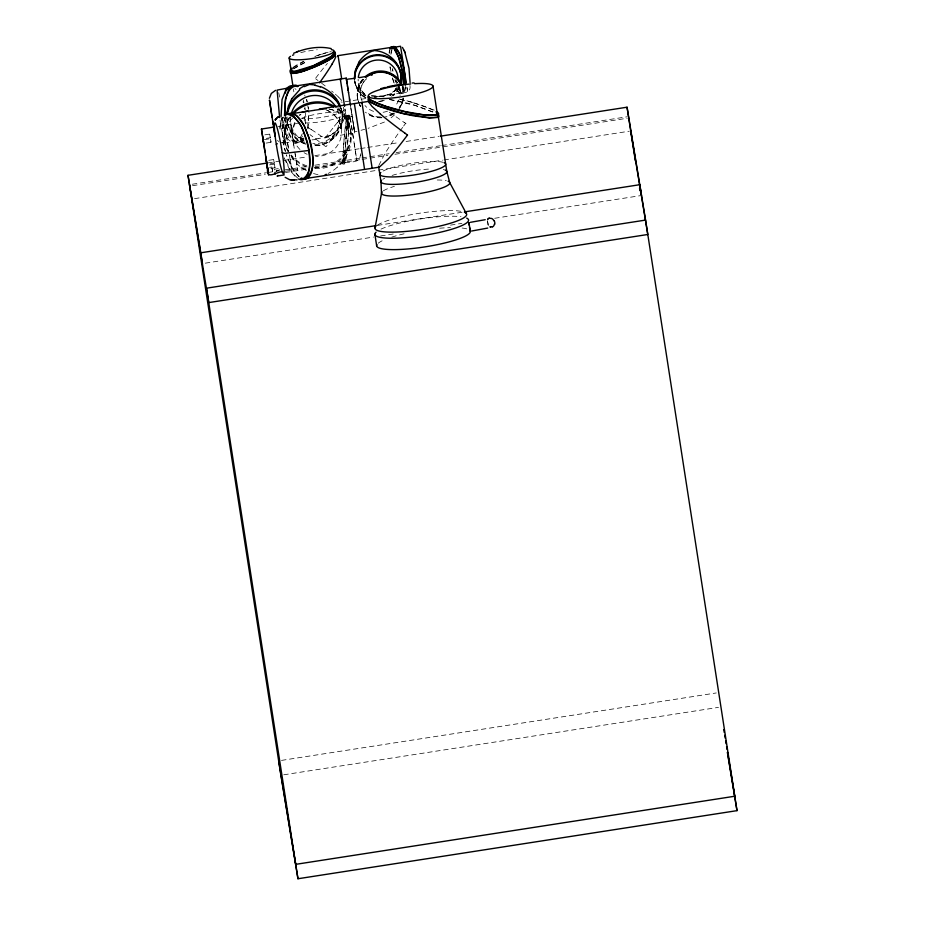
<?xml version="1.0" encoding="UTF-8"?>
<svg xmlns="http://www.w3.org/2000/svg" width="925" height="925" viewBox="0 0 925 925"><rect width="100%" height="100%" fill="white"/><g stroke="black" fill="none" stroke-linecap="round" stroke-linejoin="round"><path stroke-width="0.69" stroke-dasharray="4.62 3.47" d="M487.348 220.786L488.354 225.457M346.956 127.974L347.176 123.846A23.472 1.006 -85.2 0 0 346.355 118.481L345.938 121.395A24.894 1.064 -85.2 0 0 343.152 151.642L342.921 155.782A23.472 1.006 -85.2 0 0 343.742 161.147L344.158 158.233A24.894 1.064 -85.2 0 0 346.956 127.985M348.829 127.685L349.06 123.557A23.472 1.006 -85.2 0 0 348.239 118.192L347.823 121.106A24.894 1.064 -85.2 0 0 345.025 151.353L344.794 155.481A23.472 1.006 -85.2 0 0 345.626 160.846L346.042 157.944A24.894 1.064 -85.2 0 0 348.829 127.696M403.531 86.291C405.138 93.876 397.727 94.824 396.258 88.002M304.707 121.094L304.845 113.301M340.851 107.601C347.812 125.43 333.185 147.191 313.54 145.526M305.435 123.904L305.562 112.688M409.937 85.447C411.764 94.35 398.733 94.812 397.889 86.823M389.263 53.315L389.922 49.545M389.09 53.037L389.483 50.135M403.578 87.297L403.196 90.199A24.836 5.77 78.5 0 1 395.935 87.748M405.485 86.996L405.092 89.91A24.836 5.77 78.5 0 1 397.842 87.447M391.321 53.268L391.969 49.522M405.37 86.603L404.572 90.8L403.161 92.5M279.708 128.228L281.05 120.805L282.692 117.174M391.379 49.834L390.986 52.737A23.449 5.446 78.5 0 0 390.905 54.448M344.99 162.696C350.483 161.678 360.103 163.158 360.368 155.18M360.623 153.747L360.345 155.331M398.976 108.306A23.067 22.697 -9.4 0 0 403.242 98.119L402.051 103.346L399.507 108.757M308.037 128.737L308.985 112.156M402.687 101.172L403.242 98.119M307.678 128.228L308.615 112.642M378.788 165.506L384.835 153.747A41.764 5.284 -54.3 0 1 386.141 151.619L393.31 140.635A63.108 7.978 -54.3 0 1 403.601 126.089M302.302 133.755L299.446 139.236L296.301 141.294M294.948 122.505L292.728 130.992L292.971 136.021L290.866 123.268M343.88 119.498L344.216 118.782M302.51 136.044L300.683 139.363A34.098 13.459 85.6 0 1 294.266 143.178C286.9 141.444 284.518 132.726 282.657 126.355A26.316 10.395 85.6 0 1 281.084 116.203M347.072 115.752L344.054 139.652L343.013 163.575L345.383 147.133L347.303 120.123L347.164 115.81L344.227 116.203M399.38 87.32L396.397 92.373L392.963 95.876M283.304 117.047L280.448 124.598L279.87 132.472M343.129 120.99L342.551 122.065M343.048 121.152L343.094 121.071A20.535 2.567 -54.4 0 0 343.73 119.707M285.686 116.712L283.443 122.586L282.588 133.512A31.415 11.562 77.1 0 0 285.363 151.538M285.837 116.619C280.287 127.222 282.738 140.022 285.282 151.145M398.016 87.366L398.525 86.545M362.103 79.943C358.067 85.112 356.379 91.945 357.57 98.397M303.99 137.848C292.982 151.608 284.611 124.528 284.969 116.562M332.549 137.698L335.474 133.42A37.023 4.671 -54.3 0 0 337.174 130.853L339.313 127.511A25.981 3.295 -54.3 0 0 342.574 122.042M331.659 138.97L327.196 145.179M326.167 146.578L327.045 145.375M403.601 126.078L405.462 123.568M315.714 78.105L319.021 73.746A40.237 5.076 -54.3 0 1 327.381 63.443M324.953 138.241L334.353 126.251M405.797 123.106L405.925 123.626M397.472 88.152C394.096 93.506 386.118 95.934 381.019 95.946M336.55 130.818C341.186 125.812 342.955 118.585 341.868 111.925L342.042 112.943M337.417 122.667L341.533 118.296M366.242 79.007C361.687 83.285 359.663 89.841 360.542 95.98L358.38 82.811L360.866 89.76L366.288 95.668A19.992 19.679 -9.4 0 1 358.16 79.226M292.566 118.146C283.57 126.494 282.541 140.727 287.802 151.365M396.282 89.598L389.205 94.408A43.695 30.34 65.5 0 1 385.054 95.252M394.605 114.827L389.841 118.805M342.423 117.475L343.071 116.932M337.116 167.379L334.977 169.171A64.657 44.92 -88.8 0 1 328.132 173.449M293.375 67.606L303.909 61.362M293.641 68.889L307.516 61.212M330.341 135.536L336.538 130.83L330.341 135.536L323.149 137.917L354.749 133.015L354.09 128.61M384.453 122.031L368.115 128.332M314.766 56.633L315.807 56.228M317.888 55.465L320.42 54.598M321.414 54.274L327.623 52.575M316.801 138.646L318.871 138.322M316.477 138.738L315.136 139.074M361.016 130.298L364.704 129.315M328.155 52.205L326.375 52.633A24.871 4.29 -22.7 0 0 314.003 56.726M354.263 129.743L354.576 131.847L357.062 131.269M384.326 100.513L378.626 101.415M376.093 96.94L380.857 95.957M377.007 96.801L374.371 97.206M296.856 141.132L285.131 143.028L281.986 142.727M279.778 169.795L276.309 170.836L279.153 170.454M348.898 116.041L351.882 116.434L354.957 120.238M345.21 101.738L366.265 98.466A23.322 22.952 -9.4 0 1 354.876 82.001L354.668 80.799A16.673 11.586 -88.8 0 0 355.524 84.348L358.611 90.176L363.687 94.616M401.115 93.055L384.072 95.703L385.135 95.541M401.103 93.529L403.011 93.24M347.106 115.44L348.991 115.151M277.986 126.459L297.619 123.418M264.839 134.853L269.718 134.09L270.285 137.733L264.18 138.692M264.377 139.617L270.47 138.669M266.157 143.074L271.037 142.311M298.694 141.71L304.267 140.843M295.873 143.074L299.284 142.542M268.782 160.314L273.661 159.551L273.835 160.696L274.228 163.205L269.348 163.968M267.834 162.939L307.748 156.741M314.87 155.631L359.062 148.786M360.484 148.555L366.196 147.676M367.618 147.457L398.976 142.589M406.098 141.479L438.889 136.403M269.533 164.893L274.413 164.13L274.979 167.772L268.886 168.732M269.637 167.367L271.834 167.02L272.193 169.263M278.275 168.639L274.413 169.24L274.725 171.241M192.308 184.237L266.435 172.732M267.857 172.512L279.257 170.743M284.969 169.865L307.771 166.327M314.893 165.217L360.507 158.14M361.941 157.921L389.02 153.723M396.154 152.613L440.335 145.757M441.768 145.537L627.069 116.793M192.539 185.682L265.232 174.397M285.189 171.298L307.99 167.76M315.124 166.662L360.738 159.586M362.161 159.366L387.818 155.388M394.952 154.278L627.289 118.238M285.478 172.501L306.233 169.287M314.731 167.968L343.059 163.575M342.99 164.188L344.875 163.898M194.539 198.644L442.566 160.164M443.988 159.944L629.301 131.2M377.539 225.388L463.067 212.114M205.315 263.162L373.515 237.066M380.637 235.968L396.316 233.528M450.487 225.133L461.887 223.364M494.678 218.277L640.077 195.718M281.501 760.396L716.262 692.952M283.732 774.803L718.494 707.359M371.492 95.992L387.459 97.044M320.524 138.23L318.963 138.311M371.422 95.737L386.188 96.651M295.746 141.386L293.479 141.109A35.312 13.944 85.6 0 1 288.496 137.235L283.929 128.367L281.871 116.92M342.204 102.201L341.059 101.958M389.46 99.53L415.267 105.438L434.958 112.931M328.999 109.081C351.408 112.11 356.749 141.016 345.372 157.412A48.285 33.543 -88.8 0 1 337.093 167.298M389.726 99.472L392.986 100.039A38.619 6.313 13.5 0 1 412.446 104.502L434.611 112.457M317.992 174.617L316.674 174.363A62.01 43.232 71.1 0 1 313.39 173.484M329.566 109.092L335.567 110.965M400.282 99.461L412.654 102.559M286.715 117.452C286.866 127.407 293.838 137.189 303.839 139.213M413.452 102.791L426.517 107.08L434.877 111.012M305.655 144.034C295.318 140.866 288.08 130.98 287.004 120.389L287.178 121.418M302.602 138.889L297.792 136.842M365.699 95.622L363.722 94.639L366.705 96.027M434.253 110.121L412.087 102.166A38.619 6.313 13.5 0 0 399.137 99.01M326.005 109.821C333.913 112.885 339.903 120.134 341.267 128.529L339.163 115.775M306.429 170.616L305.019 169.842A47.638 33.219 71.1 0 1 297.908 164.789L289.698 154.949M311.401 129.604L315.795 132.483A44.099 5.469 36.6 0 1 319.217 134.807L324.502 138.53M404.248 122.424L405.416 123.256M365.259 97.807C359.756 94.315 355.871 88.453 354.876 82.001M315.876 78.96L318.003 80.51M325.692 146.578L311.02 135.408M299.399 176.906L292.82 169.31L286.704 155.863M297.677 178.062L291.907 172.559L284.449 157.828M277.431 140.496L278.714 141.502M310.754 135.2L309.979 134.553M335.37 94.177L336.122 94.836M336.538 95.206L337.371 95.946M337.683 96.235L338.596 97.079M298.659 176.675L291.19 166.673L286.287 154.706M338.735 97.218L342.296 101.114M395.946 80.498L397.392 82.718M360.507 106.421L359.363 104.444L360.646 106.664A23.067 22.697 -9.4 0 1 359.582 104.687M304.649 95.125L305.088 96.154M398.12 83.828L400.236 91.448L399.38 86.071M284.345 158.314L289.641 169.703L295.665 177.137A38.919 14.326 77.1 0 0 297.11 178.213M487.88 224.336L488.169 225.11M396.501 83.539L395.206 79.747M394.166 83.042L392.281 77.018M402.236 85.62L403.762 92.882M306.279 99.507L306.95 101.935M303.076 101.681L303.4 102.883M306.753 99.553L307.412 102.004M303.331 100.085L303.99 102.536M278.691 92.72L279.766 97.102M287.363 122.539L288.438 126.956M358.252 101.022L357.432 97.507L358.588 102.467M390.963 71.491L390.13 66.982M351.153 134.981C350.667 124.574 345.915 114.237 337.255 108.179A33.323 32.791 -9.4 0 1 314.338 167.379M350.043 127.823L350.633 130.76M354.749 133.015L353.986 128.24M392.57 69.005L393.009 71.237M285.513 144.855C283.015 135.258 284.137 124.517 290.057 116.353A33.323 32.791 -9.4 0 0 288.75 151.388M354.553 131.743L353.766 126.818M307.782 105.808L308.21 108.514M354.68 80.845L355.454 84.718L354.749 81.25A23.322 22.952 -9.4 0 0 365.965 97.553M350.448 129.604L350.633 130.714M274.979 167.772L274.424 164.222M270.505 138.923L271.025 142.277L270.539 139.143M406.873 87.112L407.624 91.829L407.012 87.748M353.373 124.308L353.836 127.315M352.887 121.21L353.558 125.499M352.043 115.845L352.911 121.395M350.876 108.306L352.113 116.261M350.506 105.924L351.477 111.613M353.431 138.253L349.939 115.96L356.9 160.858L353.72 140.635M344.944 109.231L348.829 133.928L345.002 108.93M343.406 107.103L344.875 116.573M293.41 89.031L293.838 91.818M293.826 145.237L290.577 124.505L294.474 149.885M294.821 152.116L297.723 170.605L295.133 153.654M288.461 148.324L284.888 125.488L288.762 150.763M289.456 155.238L292.022 171.495L289.433 154.544M272.262 169.749L272.574 171.761L271.846 167.09M351.303 110.457L352.055 115.29M351.858 114.099L352.783 120.053M352.76 119.892L353.454 124.436M353.373 123.927L353.755 126.39M407.208 88.985L407.358 90.014M353.651 125.684L354.021 128.124M353.766 126.494L354.252 129.616M279.998 120.134L282.749 135.524L285.131 143.028L285.293 136.438L283.258 117.672M269.73 134.183L270.273 137.698M273.661 159.62L274.216 163.182M304.383 107.982L304.545 109.3M342.539 117.926L342.111 113.393M389.344 112.272A63.779 7.828 36.6 0 1 404.271 122.528M383.054 171.056A33.323 5.897 -8.8 0 1 413.429 163.112A33.323 5.897 -8.8 0 1 443.006 162.291M488.076 223.942A3.573 0.659 79.3 0 1 487.66 221.503M381.042 229.111A47.395 8.394 -8.8 0 1 460.985 216.716M378.175 243.24A47.395 8.394 -8.8 0 1 385.182 239.459M391.784 237.112A47.395 8.394 -8.8 0 1 404.815 233.62M439.629 228.221A47.395 8.394 -8.8 0 1 450.463 227.631M462.142 228.024A47.395 8.394 -8.8 0 1 468.038 229.308M377.412 225.18A46.377 8.209 -8.8 0 1 417.846 213.502A46.377 8.209 -8.8 0 1 461.945 211.513M383.332 190.874A34.537 6.117 -8.8 0 1 394.408 186.364M437.259 179.993A34.537 6.117 -8.8 0 1 446.289 180.699M382.8 179.323A33.323 5.897 -8.8 0 1 384.708 178.236M392.096 175.426A33.323 5.897 -8.8 0 1 430.229 169.009M443.295 169.541A33.323 5.897 -8.8 0 1 444.301 169.784M337.44 109.3A33.323 32.791 -9.4 0 1 314.523 168.5M307.031 166.963A33.323 32.791 -9.4 0 1 290.762 155.25M288.403 151.573A33.323 32.791 -9.4 0 1 290.866 116.527M340.608 107.497A27.762 27.322 -9.4 0 1 313.066 144.485M304.938 142.855A27.762 27.322 -9.4 0 1 286.889 118.608M340.712 108.398A27.762 27.322 -9.4 0 1 313.043 145.572M305.308 144.023A27.762 27.322 -9.4 0 1 287.085 116.908M337.22 109.381A24.432 24.05 -9.4 0 1 312.8 143.491M304.267 141.178A24.432 24.05 -9.4 0 1 290.704 117.244M327.08 110.26A24.432 24.05 -9.4 0 1 315.575 156.29M307.158 154.29A24.432 24.05 -9.4 0 1 304.082 152.694M299.989 149.515A24.432 24.05 -9.4 0 1 294.809 122.574M299.7 115.498A24.432 24.05 -9.4 0 1 300.96 114.307M304.972 107.497A26.316 10.395 85.6 0 1 305.308 110.029M308.383 106.965A26.316 10.395 85.6 0 1 308.73 109.497M304.094 138.831A34.098 13.459 85.6 0 1 297.688 142.658C290.323 140.912 287.941 132.194 286.068 125.823A26.316 10.395 85.6 0 1 284.75 118.331M294.89 88.615A35.312 13.944 85.6 0 1 296.023 89.448M315.171 139.502A53.083 36.896 -88.6 0 1 312.002 139.872M330.283 135.408A52.806 35.821 60.5 0 1 320.247 136.669M306.846 165.841A33.323 32.791 -9.4 0 1 291.248 155.018M395.623 81.943A23.449 5.446 78.5 0 1 394.929 79.828M392.663 70.878A23.449 5.446 78.5 0 1 392.235 68.704M393.715 82.244A23.449 5.446 78.5 0 1 392.373 77.908M390.338 68.993A23.449 5.446 78.5 0 1 389.98 66.901M398.987 87.17A23.322 22.952 -9.4 0 1 391.472 96.235M399.207 87.725A23.322 22.952 -9.4 0 1 393.333 95.61M383.066 100.837A23.322 22.952 -9.4 0 1 377.955 101.426M376.093 97.056A43.672 30.398 -87.9 0 1 374.509 97.16M402.653 87.239A23.322 22.952 -9.4 0 1 403.89 93.367M403.335 99.912A23.322 22.952 -9.4 0 1 399.38 108.387M394.293 113.382A23.322 22.952 -9.4 0 1 388.234 116.515M382.013 117.764A23.322 22.952 -9.4 0 1 366.786 113.393M360.472 106.502A23.322 22.952 -9.4 0 1 359.42 104.502M363.398 79.469A23.322 22.952 -9.4 0 0 357.975 100.42A23.067 22.697 -9.4 0 1 364.207 78.833M402.144 87.147A23.067 22.697 -9.4 0 1 403.462 93.691M394.2 113.035A23.067 22.697 -9.4 0 1 386.095 116.885M381.609 117.568A23.067 22.697 -9.4 0 1 365.398 112.179M402.259 85.667A23.322 22.952 -9.4 0 1 403.786 93.668M403.3 98.559A23.322 22.952 -9.4 0 1 399.253 107.485M393.241 113.116A23.322 22.952 -9.4 0 1 385.621 116.342M380.51 116.932A23.322 22.952 -9.4 0 1 365.965 112.006M360.299 105.566A23.322 22.952 -9.4 0 1 362.75 79.145M399.392 86.915A19.992 19.679 -9.4 0 1 400.086 95.414M398.86 100.004A19.992 19.679 -9.4 0 1 395.426 105.589M387.587 111.104A19.992 19.679 -9.4 0 1 381.771 112.434M373.596 111.393A19.992 19.679 -9.4 0 1 364.982 105.554M362.218 101.311A19.992 19.679 -9.4 0 1 366.439 78.683M396.039 80.625A19.992 19.679 -9.4 0 1 397.658 82.996M293.329 67.19A23.449 4.047 -22.7 0 1 294.647 66.276L297.873 64.311A24.871 4.29 -22.7 0 1 303.701 61.247M329.797 51.881A23.449 4.047 -22.7 0 1 331.231 51.661M293.572 68.727A23.449 4.047 -22.7 0 1 294.89 67.826L298.104 65.86A24.871 4.29 -22.7 0 1 306.013 61.79M300.764 52.609A22.755 4.035 -8.8 0 1 317.229 49.753M336.966 107.936A23.322 4.128 -8.8 0 1 335.636 114.307A23.322 4.128 -8.8 0 1 301.851 118.562M299.099 115.162A23.322 4.128 -8.8 0 1 300.44 114.411M321.553 83.157A40.237 4.995 36.6 0 1 327.6 87.794M331.647 91.043A40.237 4.995 36.6 0 1 333.312 92.419M301.758 118.273A23.322 4.128 -8.8 0 1 334.931 112.11A23.322 4.128 -8.8 0 1 339.024 117.579A23.322 4.128 -8.8 0 1 305.227 122.921M348.355 118.065A23.807 1.018 -85.2 0 0 344.909 154.591A22.35 0.96 -85.2 0 0 345.534 160.73A23.807 1.018 -85.2 0 0 348.979 124.147A22.35 0.96 -85.2 0 0 348.355 118.007M343.927 116.296A17.286 2.174 -54.4 0 1 344.169 118.828M343.025 117.001A19.506 2.451 -54.2 0 1 343.742 116.492M341.452 118.423A22.79 2.844 -54.1 0 1 342.354 117.591M334.387 126.17A35.728 4.532 -54.3 0 1 337.463 122.562M307.748 127.384A29.889 3.665 36.6 0 1 311.563 129.789M276.772 171.125A3.607 0.636 -8.8 0 1 276.39 171.009M357.385 93.841L357.339 96.05L357.512 92.003L357.385 93.841M396.316 87.829L394.235 91.332L389.876 95.61A19.992 19.679 -9.4 0 0 396.316 87.829M283.339 142.889L281.743 142.67L283.339 142.889"/><path stroke-width="1.39" d="M410.087 82.591L408.989 68.288L404.688 51.638M405.451 85.031C403.716 74.798 404.688 51.615 393.044 47.649M400.976 78.475L401.022 77.318A16.673 11.62 71.1 0 0 399.912 70.08C397.38 62.287 391.159 55.962 383.69 52.748A44.874 31.277 71.1 0 0 373.573 50.528M286.727 114.503L288.38 105.993L291.838 98.663M333.289 52.008L334.387 53.222L331.138 56.494L313.425 65.629L295.133 71.248L291.294 70.89L291.872 68.982M284.218 174.929L277.118 176.028L278.067 175.426M494.447 224.035L493.996 225.423A3.862 3.342 23.4 0 1 492.354 226.926M269.395 98.293L271.337 93.413L275.558 90.338M375.018 227.827L381.528 193.313L380.961 181.739L378.672 166.847M400.687 80.718L400.155 82.834M285.062 93.275L285.86 91.644M275.43 119.637L278.344 116.804M390.269 48.678L391.761 47.302L393.888 48.401L398.583 57.338L402.225 71.156L403.578 84.626M392.316 48.667L392.709 48.008M358.75 62.565L355.327 70.416L354.472 78.949M291.861 98.628L299.758 89.702M324.802 75.376L325.149 74.867A34.815 4.417 -54.2 0 0 332.11 64.091M324.571 75.723L319.564 82.834M291.329 71.028L290.82 72.3L292.982 86.245M368.555 99.091L368.393 100.201L369.676 101.623L377.342 105.6L403.392 113.521L429.292 117.706L436.866 117.278L438.126 116.446L437.93 115.255M407.509 135.038L404.803 133.073M286.738 90.245L287.201 89.644M388.905 158.291L388.905 158.291A61.316 7.747 -54.3 0 0 407.509 135.004M388.431 158.823L379.342 167.148L304.279 178.733M287.687 89.124L288.716 88.291M369.017 96.72L368.624 97.992L370.324 99.715M288.415 87.956L277.107 90.095L279.627 117.556M277.014 117.683L278.668 116.608M284.784 114.827L285.964 114.145A38.919 14.326 77.1 0 1 293.849 116.284L301.319 126.286L307.146 141.421A31.415 11.562 77.1 0 1 309.921 159.447C309.783 166.199 310.025 175.23 303.55 179.277A38.919 14.326 77.1 0 1 298.498 178.988M285.397 115.058L288.958 113.682A38.919 14.326 77.1 0 1 296.844 115.822L304.313 125.823L310.141 140.958A31.415 11.562 77.1 0 1 312.928 158.984C312.777 165.737 313.032 174.767 306.545 178.802A38.919 14.326 77.1 0 1 301.492 178.525M304.313 86.626L309.505 84.453L315.101 84.961M293.583 53.303C305.204 48.239 318.697 45.776 331.196 48.574M288.461 114.122L313.714 110.399M369.676 101.334L368.636 101.565A23.622 2.925 36.6 0 0 368.601 101.912L371.942 106.294L380.395 114.018M325.091 174.779L325.727 174.536A64.657 44.92 -88.8 0 0 326.328 174.27M296.728 51.881L298.544 51.222M301.654 112.445L307.794 110.815M277.303 143.722L276.286 144.323M314.338 110.237L326.213 108.676M492.25 226.729L490.608 226.926M289.791 87.748L290.901 87.505M380.626 88.707L385.262 87.389M487.752 228.059L471.53 231.042M485.209 219.699L470.374 222.324M387.136 86.938L393.079 85.609M365.387 76.555L359.05 77.7M304.915 178.698C318.027 170.662 311.713 150.266 309.008 137.906C305.435 129.003 301.562 114.781 290.288 113.532M394.119 85.424L399.577 84.464M338.203 56.656L338.064 55.639L391.633 47.325M393.657 47.337L400.56 46.262L406.272 82.926M284.865 115.186C284.935 105.658 284.091 90.338 294.786 86.118L346.239 78.139L347.592 86.672M319.194 109.046L368.983 101.322M262.816 138.033L261.451 129.026L273.846 127.107M440.312 136.183L627.046 107.207L645.569 220.081L736.994 810.647L297.954 878.75L280.888 775.243L188.006 175.311L266.412 163.158M282.761 171.83C277.246 171.009 266.169 180.999 267.568 168.512M188.006 175.311L200.794 252.802L376.117 225.608M464.5 211.894L639.822 184.699L641.499 195.499M645.569 220.081L206.529 288.184L297.954 878.75M300.405 179.068L302.903 178.907C311.991 173.044 309.586 159.69 308.858 150.474L284.634 153.353L282.241 152.648L281.466 147.907M353.801 78.44L347.719 79.157M297.041 179.855L289.86 179.82L285.143 177.311M294.786 86.118L297.711 86.592M489.868 218.323L491.233 218.404A3.92 3.7 -63.9 0 1 493.106 219.502L493.904 220.728M412.18 83.053L414.111 82.915M333.671 53.257C338.804 57.385 318.963 64.449 315.309 66.6C307.609 69.074 298.636 74.705 290.82 72.3M287.802 114.284C302.417 118.597 305.782 137.478 308.858 150.474M302.938 178.594L301.203 177.993M320.397 86.522C329.358 89.991 336.931 97.183 340.365 106.213M298.255 85.932L295.792 85.169A34.098 13.459 85.6 0 0 289.386 88.997L285.443 99.091L284.495 115.671M294.832 86.464L292.369 85.701A34.098 13.459 85.6 0 0 285.964 89.528L282.032 99.623L281.084 116.203M372.301 100.929L386.141 106.456L405.497 111.659L424.043 114.839L435.513 114.908L437.248 113.428L433.016 86.037M370.902 100.108L371.572 100.513M435.964 111.775L437.248 113.428M402.444 47.395L405.104 52.656M466.42 213.652L449.781 182.722L446.821 171.53L438.207 115.891M404.109 50.262L404.479 51.153M470.27 231.192L468.94 222.59L469.195 225.261M400.86 57.801L399.392 53.951A24.836 5.77 78.5 0 0 391.691 48.724M470.235 231.111L469.495 227.157M338.064 55.639L341.66 78.567M261.451 129.026L265.047 151.954M275.188 174.085L274.922 172.443M372.116 168.084L361.929 102.409L362.022 103.08M364.45 168.72C362.01 152.197 357.166 120.967 354.46 104.259M630.723 130.98L647.801 234.488L208.761 302.591L189.463 184.676M723.766 729.594L724.24 732.438M724.703 735.271L725.177 738.104M725.639 740.937L726.113 743.781M726.576 746.614L727.038 749.447M727.513 752.279L734.762 796.24L295.722 864.343L278.656 760.836M727.397 752.511L736.994 810.647M347.153 83.828L346.239 78.139M263.694 143.294L263.602 142.704M268.134 172.154L266.724 163.205M347.442 85.643L347.892 88.557M347.765 87.69L348.216 90.627M262.908 138.53L262.873 138.287M263.232 140.276L263.267 140.565M266.805 163.69C266.608 162.534 262.827 138.183 262.642 136.808M268.111 171.981L267.868 170.431M627.046 107.207L634.677 156.51M634.92 158.071L635.359 160.927M639.533 187.879L639.973 190.735M376.66 245.877L374.879 234.187M348.112 89.933L348.563 92.824M348.494 92.35L349.708 100.177M349.488 98.802L350.529 105.462M344.597 106.387L340.319 79.053L340.493 80.267M289.19 58.032L291.121 70.531M262.85 138.126L262.712 137.305M266.493 161.667L266.342 160.73L266.481 161.655M267.522 168.188L267.66 168.905L267.186 165.864M267.603 168.651L267.764 169.726M263.347 141.051L263.521 142.219M263.509 142.057L263.29 140.704M266.562 162.118L266.666 162.846M200.794 252.802L202.459 263.602M272.054 117.117L269.452 100.062L275.072 136.414L273.534 126.216M272.736 121.071L273.28 124.551M265.706 156.152L268.608 175.126M267.233 166.165L267.568 168.327M346.563 80.302L346.505 79.897M282.241 152.648L282.911 157.25A25.9 2.266 80.3 0 1 280.876 167.205A25.9 2.266 80.3 0 1 274.367 125.21A25.9 2.266 80.3 0 1 281.466 147.931M414.678 83.666A32.757 5.804 -8.8 0 1 420.077 92.835A32.757 5.804 -8.8 0 1 368.705 96.801A32.757 5.804 -8.8 0 1 410.677 83.978M368.693 98.952A32.144 5.261 13.5 0 0 369.908 101.854L379.319 106.491L394.836 111.497A38.619 6.313 13.5 0 0 414.308 115.96L429.339 117.938L437.907 117.429A32.144 5.261 13.5 0 0 438.242 114.885M368.335 96.616A32.144 5.261 13.5 0 0 369.549 99.518L378.961 104.155L394.478 109.162A38.619 6.313 13.5 0 0 413.938 113.625L428.969 115.602L437.548 115.093A32.144 5.261 13.5 0 0 437.016 111.809M404.803 133.038A59.454 7.377 36.6 0 1 380.256 113.972M444.127 162.673A33.323 5.897 -8.8 0 1 413.706 175.01A33.323 5.897 -8.8 0 1 380.822 172.501M490.562 227.099A3.527 2.972 -51.5 0 1 489.764 226.868M494.123 220.566A4.22 2.821 68 0 1 494.771 224.255M487.648 219.283A3.411 2.578 18.2 0 1 489.417 217.976M487.579 219.699A4.324 2.833 16.9 0 1 487.787 219.398M466.686 218.103A47.395 8.394 -8.8 0 1 423.095 235.505A47.395 8.394 -8.8 0 1 376.07 232.163M470.097 230.776A47.395 8.394 -8.8 0 1 423.176 247.148A47.395 8.394 -8.8 0 1 376.938 244.616M464.408 212.241A46.377 8.209 -8.8 0 1 423.789 229.192A46.377 8.209 -8.8 0 1 375.747 226.567M448.128 181.242A34.537 6.117 -8.8 0 1 417.869 193.868A34.537 6.117 -8.8 0 1 382.094 191.914M445.145 170.061A33.323 5.897 -8.8 0 1 416.053 182.271A33.323 5.897 -8.8 0 1 381.539 180.352M287.201 113.035A27.762 27.322 -9.4 0 1 339.487 104.953M287.386 114.145A27.762 27.322 -9.4 0 1 339.938 106.606M291.41 113.451A24.432 24.05 -9.4 0 1 336.11 107.288M315.113 85.354A51.973 36.514 71.9 0 1 320.362 87.031M299.434 88.916A51.985 37.278 85.9 0 1 304.14 86.025M292.867 112.769A33.323 32.791 -9.4 0 1 334.376 106.329M293.838 113.058A33.323 32.791 -9.4 0 1 333.567 106.895M400.86 57.789A23.449 5.446 78.5 0 1 405.578 83.423M389.795 49.025A24.836 5.77 78.5 0 1 397.484 54.263L398.953 58.102A23.449 5.446 78.5 0 1 403.67 83.713M354.529 79.203A23.322 22.952 -9.4 0 1 379.747 54.829A23.322 22.952 -9.4 0 1 400.513 82.776M354.61 78.741A23.322 22.952 -9.4 0 1 380.244 55.604A23.322 22.952 -9.4 0 1 400.733 83.053M358.634 62.333A42.284 29.369 -88.8 0 1 373.561 50.69M366.947 76.324A23.322 22.952 -9.4 0 1 400.779 83.215M365.895 77.342A23.067 22.697 -9.4 0 1 401.288 85.1M371.156 75.341A19.992 19.679 -9.4 0 1 372.474 74.728M365.086 76.81A23.322 22.952 -9.4 0 1 401.6 84.163M358.31 77.342A19.992 19.679 -9.4 0 1 398.085 78.44M292.231 68.034A23.449 4.047 -22.7 0 0 295.503 71.537L298.925 70.786A24.871 4.29 -22.7 0 0 327.415 59.107L330.63 57.142A23.449 4.047 -22.7 0 0 333.451 51.546M291.595 70.335A23.449 4.047 -22.7 0 0 295.746 73.087L299.168 72.323A24.871 4.29 -22.7 0 0 327.658 60.645L330.873 58.68A23.449 4.047 -22.7 0 0 333.682 53.095M331.347 49.615A22.755 4.035 -8.8 0 1 313.459 58.333A22.755 4.035 -8.8 0 1 290.519 56.321M292.497 55.28A22.755 4.035 -8.8 0 1 293.803 54.748M335.266 56.09A16.604 2.104 -54.3 0 1 335.509 57.049M335.648 56.876A20.847 2.636 -54.2 0 1 331.983 64.207M275.257 119.915L275.731 119.082L275.257 119.915M294.231 180.097L291.306 180.04L294.231 180.097"/></g></svg>
